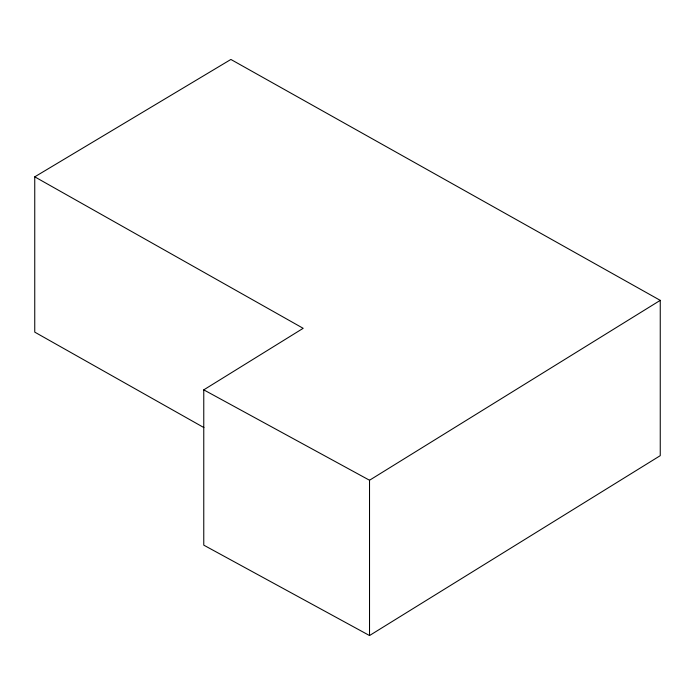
<?xml version="1.0" encoding="UTF-8"?>
<svg xmlns="http://www.w3.org/2000/svg" width="695" height="695" viewBox="0 0 695 695"><rect width="100%" height="100%" fill="white"/><g stroke="black" fill="none" stroke-linecap="round" stroke-linejoin="round"><path stroke-width="1.04" d="M34.75 176.834L230.888 59.457L660.25 300.362L660.25 455.659L369.523 635.543L203.765 545.149L203.765 389.852L303.176 328.309L34.75 176.834L34.75 332.132L203.93 427.607M369.523 635.543L369.523 480.245L660.25 300.362M203.765 389.852L369.523 480.245"/></g></svg>
